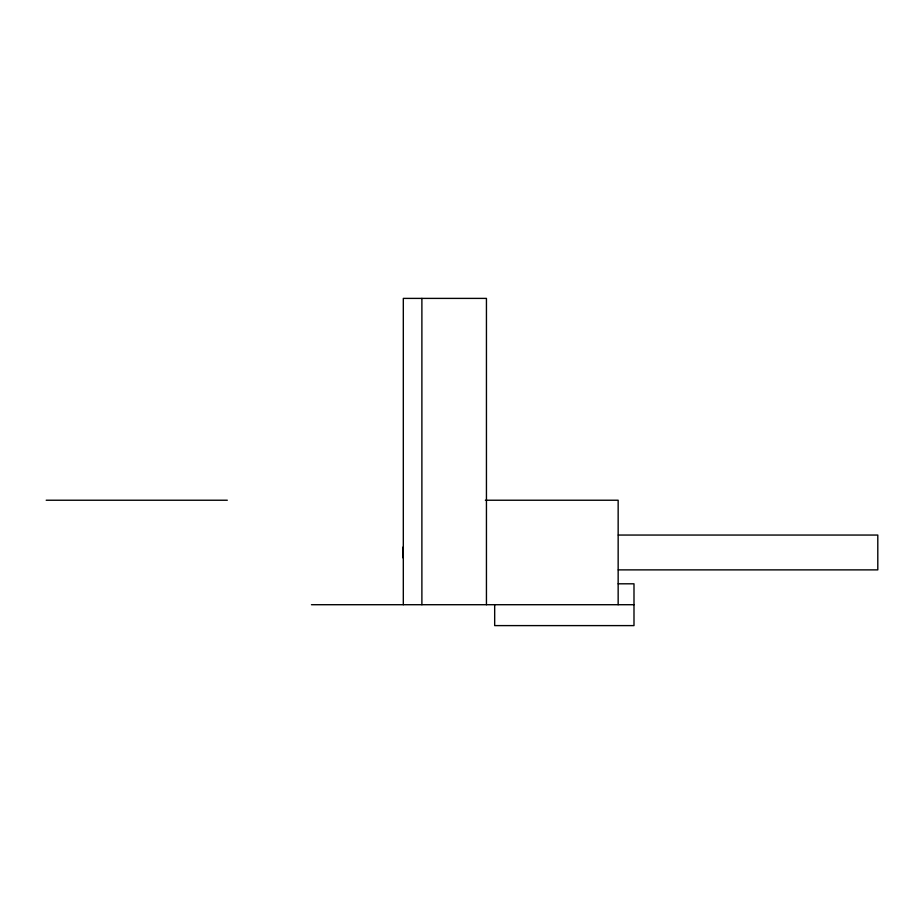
<?xml version="1.0" encoding="UTF-8"?>
<svg xmlns="http://www.w3.org/2000/svg" width="924" height="924" viewBox="0 0 924 924"><rect width="100%" height="100%" fill="white"/><g stroke="black" fill="none" stroke-linecap="round" stroke-linejoin="round"><path stroke-width="1.39" d="M46.2 500.231L227.304 500.231M485.366 500.231L618.156 500.231L618.156 604.712M618.306 535.054L877.8 535.054L877.8 569.877L618.306 569.877M618.191 583.806L633.991 583.806L633.991 625.606L494.675 625.606L494.675 604.712M311.457 604.712L633.991 604.712M486.44 604.712L486.44 298.394L403.314 298.394L403.314 604.712M421.887 298.394L421.887 604.712M403.014 547.043L403.014 557.888"/></g></svg>
